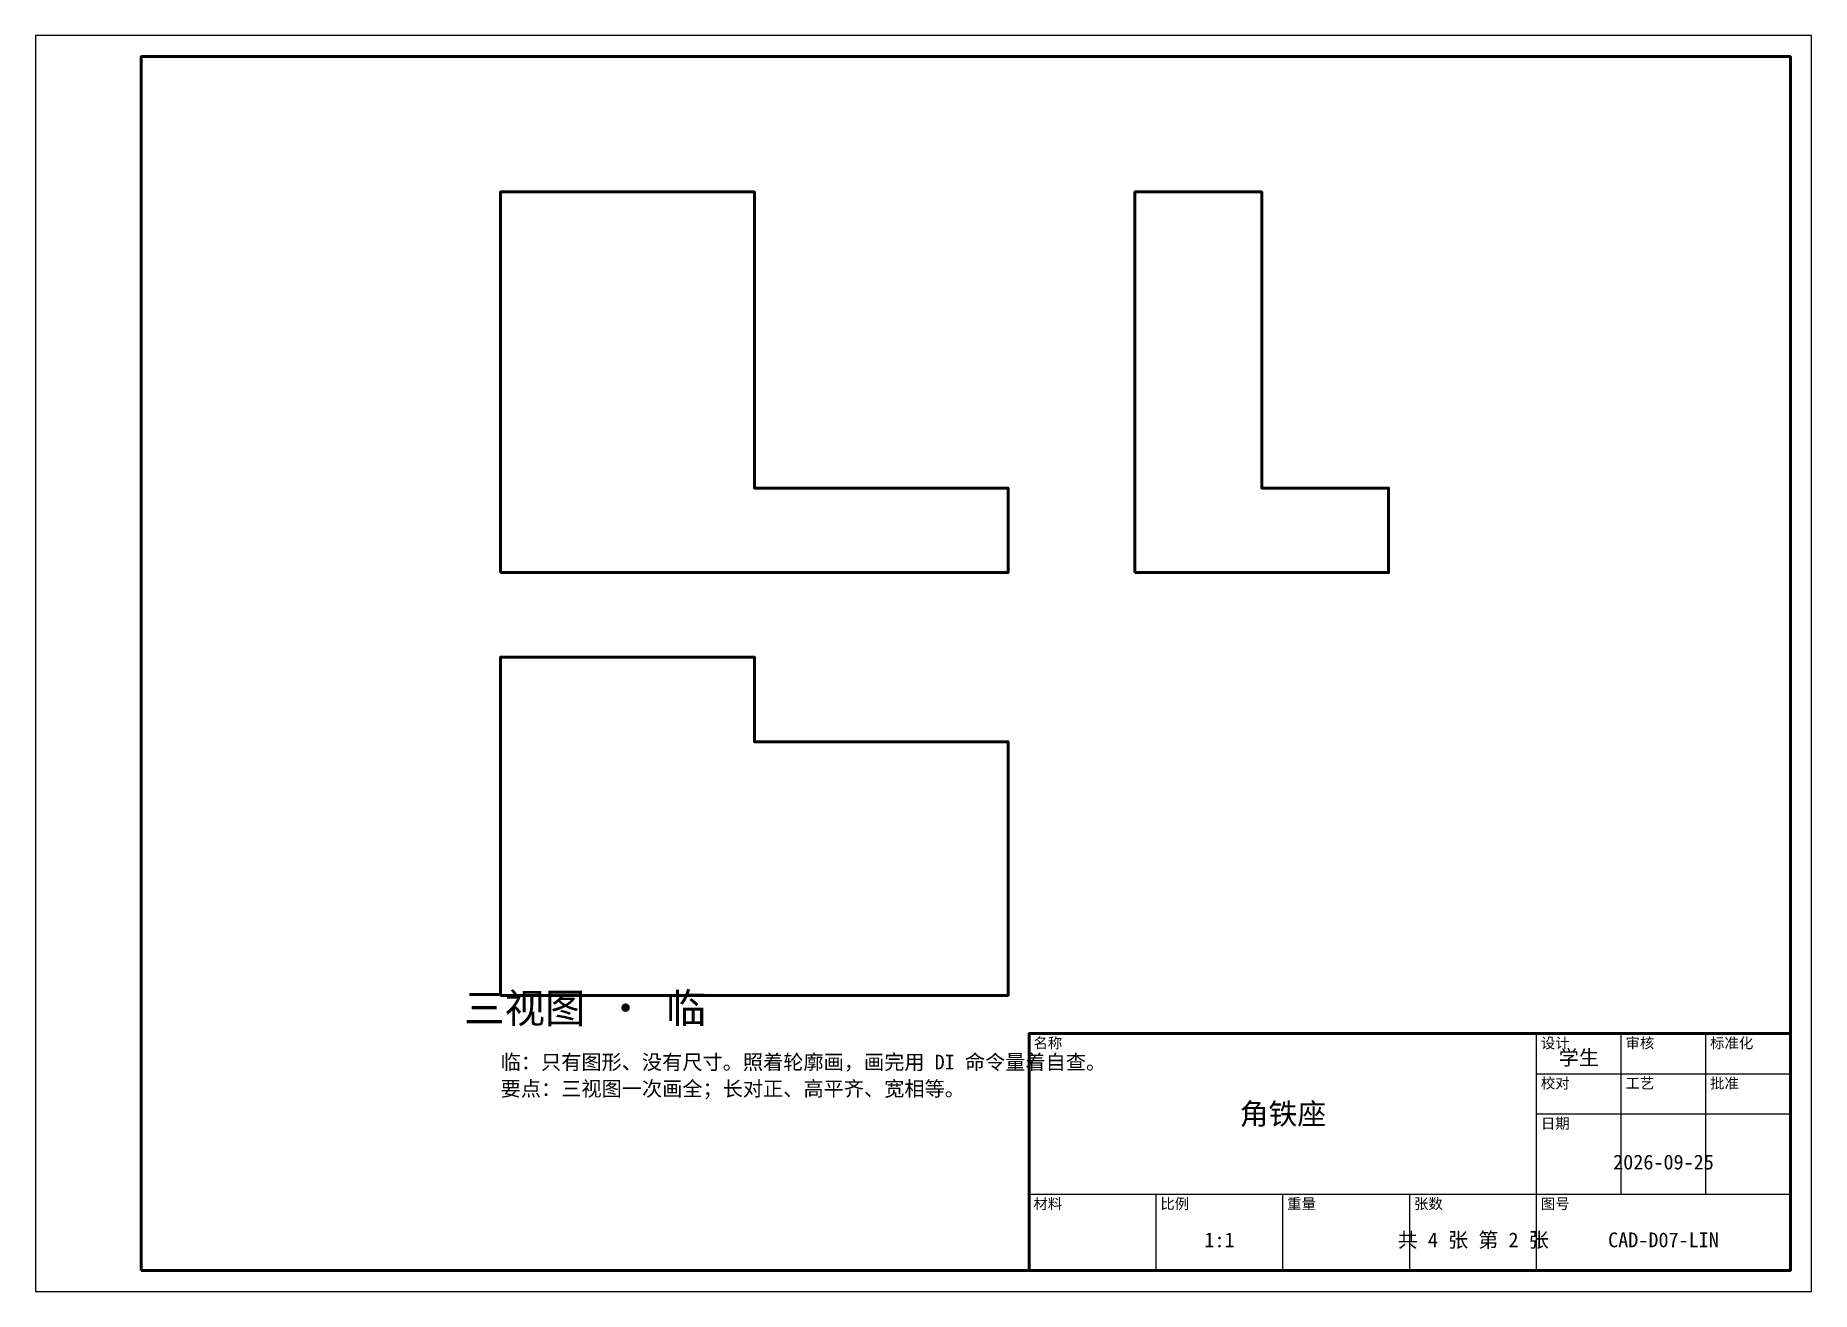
# Model space of a CAD drawing. Header units: millimetres. Extents: x 0 to 420, y 0 to 297.
import ezdxf
from ezdxf.enums import TextEntityAlignment as Align

# ---------------------------------------------------------------- set-up
doc = ezdxf.new("R2010")
doc.units = ezdxf.units.MM
for name, color, linetype, lineweight in [('图框', 7, 'CONTINUOUS', 70), ('文字', 7, 'CONTINUOUS', 25), ('粗实线', 7, 'CONTINUOUS', 70), ('细实线', 3, 'CONTINUOUS', 25)]:
    doc.layers.add(name, color=color, linetype=linetype, lineweight=lineweight)
doc.styles.add('长仿宋', font='simfang.ttf', dxfattribs={"width": 0.7})

msp = doc.modelspace()

# ---------------------------------------------------------------- linework, layer by layer
at = {"layer": '图框'}
for points in [[(25, 5), (415, 5), (415, 292), (25, 292)], [(235, 5), (415, 5), (415, 61), (235, 61)]]:
    msp.add_lwpolyline(points, close=True, dxfattribs=at)
at = {"layer": '粗实线'}
for points in [[(110, 170), (230, 170), (230, 190), (170, 190), (170, 260), (110, 260)], [(260, 170), (320, 170), (320, 190), (290, 190), (290, 260), (260, 260)], [(110, 70), (230, 70), (230, 130), (170, 130), (170, 150), (110, 150)]]:
    msp.add_lwpolyline(points, close=True, dxfattribs=at)
at = {"layer": '细实线'}
for p, q in [((355, 5), (355, 61)), ((375, 23), (375, 61)), ((395, 23), (395, 61)), ((355, 51.5), (415, 51.5)), ((355, 42), (415, 42)), ((235, 23), (415, 23)), ((265, 5), (265, 23)), ((295, 5), (295, 23)), ((325, 5), (325, 23))]:
    msp.add_line(p, q, dxfattribs=at)
msp.add_lwpolyline([(0, 0), (420, 0), (420, 297), (0, 297)], close=True, dxfattribs=at)

# ---------------------------------------------------------------- texts
at = {"layer": '文字', "style": '长仿宋'}
for s, height, p in [('三视图 · 临', 7, (130, 67)), ('学生', 3.5, (365, 55.3)), ('角铁座', 5, (295, 42)), ('2026-09-25', 3.5, (385, 30.6)), ('1:1', 3.5, (280, 12.2)), ('共 4 张 第 2 张', 3.5, (340, 12.2)), ('CAD-D07-LIN', 3.5, (385, 12.2))]:
    msp.add_text(s, height=height, dxfattribs=at).set_placement(p, align=Align.MIDDLE_CENTER)
for s, height, p in [('名称', 2.5, (236, 60)), ('设计', 2.5, (356, 60)), ('审核', 2.5, (376, 60)), ('标准化', 2.5, (396, 60)), ('临：只有图形、没有尺寸。照着轮廓画，画完用 DI 命令量着自查。', 3.5, (110, 56)), ('校对', 2.5, (356, 50.5)), ('工艺', 2.5, (376, 50.5)), ('批准', 2.5, (396, 50.5)), ('要点：三视图一次画全；长对正、高平齐、宽相等。', 3.5, (110, 49.7)), ('日期', 2.5, (356, 41)), ('材料', 2.5, (236, 22)), ('比例', 2.5, (266, 22)), ('重量', 2.5, (296, 22)), ('张数', 2.5, (326, 22)), ('图号', 2.5, (356, 22))]:
    msp.add_text(s, height=height, dxfattribs=at).set_placement(p, align=Align.TOP_LEFT)

doc.saveas('drawing.dxf')
